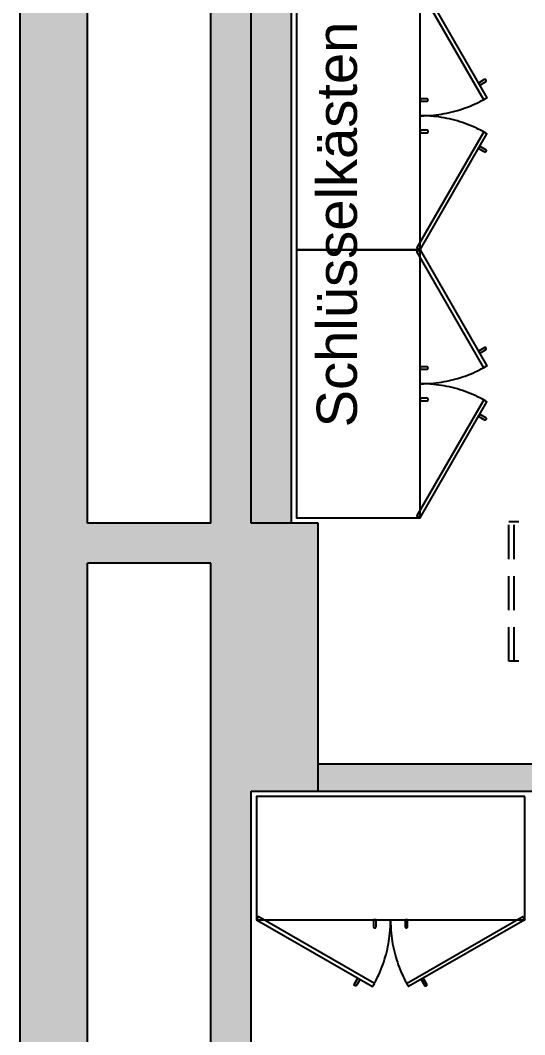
# Model space of a CAD drawing. Header units: centimetres. Extents: x 27325 to 30593, y 7169 to 9080.
# Drawn here: x 27482 to 27670, y 8143.1 to 8521.5 of the extents above; entities that cross this region are included whole.
import ezdxf

# ---------------------------------------------------------------- set-up
doc = ezdxf.new("R2010")
doc.units = ezdxf.units.CM
doc.header["$LTSCALE"] = 2
doc.linetypes.add('VERDECKT', pattern=[9.524999999999999, 6.35, -3.175])
doc.linetypes.add('VERDECKT2', pattern=[0.1875, 0.125, -0.0625])
for name, color, linetype in [('BS-WA-C-T', 253, 'Continuous'), ('BS-WA-S-T', 201, 'Continuous'), ('HB-KO-GIP-F0-C', 44, 'Continuous'), ('HB-KO-GIP-S', 224, 'Continuous'), ('HB-ZU-MOE', 42, 'Continuous'), ('HB-ZU-MOE-SB', 202, 'Continuous')]:
    doc.layers.add(name, color=color, linetype=linetype)
doc.styles.add('MOE', font='arial.ttf')
doc.styles.get("Standard").update_dxf_attribs({"font": 'arial.ttf'})

# ---------------------------------------------------------------- blocks, each defined once
blk = doc.blocks.new('*U55')
for points in [[(50, 9.094947017729282e-13), (-50, -9.094947017729282e-13), (-50.00000000000182, -46.00000000000455), (49.99999999999818, -46.00000000000273)], [(49.99999999999636, 0), (-50.00000000000364, 2.728484105318785e-12), (-50.00000000000546, -46.00000000000091), (49.99999999999454, -46.00000000000273)], [(50.00000000000364, -4.547473508864641e-13), (-49.99999999999636, -2.273736754432321e-12), (-49.99999999999818, -46.00000000000591), (50.00000000000182, -46.00000000000409)], [(-5.992847457839162, -69.72649201879813), (-49.29411764705856, -44.77999233140235), (-50.00000000000546, -46.00000000000091), (-6.698729810783334, -70.94649968739577)], [(5.992847457839162, -69.7264920187963), (49.29411764705674, -44.77999233140235), (49.99999999999454, -46.00000000000273), (6.698729810776058, -70.94649968739941)]]:
    blk.add_lwpolyline(points, close=True)
for points in [[(-6.698729810783334, -70.94649968739577, 0.02401260868425369), (-4.422208351853442, -66.5418905497636, 0.04163064784707744), (-1.674682453030982, -58.92101936832205, 0.04164545845416218), (-0.2355022201154497, -50.95032824681311, 0.02403402121220104), (-3.637978807091713e-12, -46.00000000267664)], [(-3.637978807091713e-12, -46.00000000000364, 0.02403402121199101), (0.2355022198598817, -50.95032824420468, 0.04164545845384043), (1.674682452354318, -58.9210193658264, 0.04163064784739174), (4.422208350761139, -66.54189054738345, 0.02401260868515444), (6.698729809439101, -70.94649968508293)]]:
    blk.add_lwpolyline(points, format="xyb")
for points in [[(-5.811764705886162, -48.98731282171866, 0.4142135623730951), (-5.411764705884707, -48.58731282172357), (-5.411764705887435, -48.517731651139), (-5.411764705888345, -46.00000000000091), (-6.352941176475724, -46.00000000000273), (-6.352941176475724, -48.51773165113718), (-6.352941176472996, -48.58731282171993, 0.4142135623730951), (-5.952941176476997, -48.98731282171866)], [(5.952941176468812, -48.98731282171866, 0.4142135623730951), (6.352941176470267, -48.58731282172175), (6.352941176468448, -48.517731651139), (6.352941176468448, -46.00000000000455), (5.41176470587925, -46.00000000000273), (5.411764705880159, -48.51773165113627), (5.411764705882888, -48.58731282171993, 0.4142135623730951), (5.811764705878886, -48.9873128217223)], [(-13.3501588930103, -70.56396512520314, -0.4147570687988438), (-13.4967045364665, -70.01704825129946), (-13.46210385006088, -69.95724635573515), (-12.20053825835112, -67.77682678594101), (-11.38545552537835, -68.24640795652613), (-12.64702111708812, -70.42682752631936), (-12.68236511318719, -70.48791411688217, -0.4136702647465605), (-13.22826823759624, -70.63418812752116)], [(13.35015889299757, -70.56396512520132, 0.4147570687974582), (13.4967045364574, -70.01704825129946), (13.46210385006179, -69.95724635573606), (12.20053825834839, -67.77682678594192), (11.38545552537835, -68.24640795652613), (12.64702111708357, -70.42682752631936), (12.68236511318173, -70.4879141168858, 0.4136702647459035), (13.22826823758624, -70.6341881275257)]]:
    blk.add_lwpolyline(points, format="xyb", close=True)
at = {"style": 'MOE', "flags": 1}
for tag, p, height in [('BEZEICHNUNG', (-90.006979925893, -85.71310373656897), 15), ('HOEHE', (-90.006979925893, -103.4130299008773), 12.5), ('HERSTELLER', (-90.006979925893, -119.9138087714636), 12.5), ('INVENTARNUMMER', (-90.00697992589303, -138.1218936035361), 12.5)]:
    blk.add_attdef(tag, p, '', height=height, dxfattribs=at)
blk = doc.blocks.new('*U70')
h = blk.add_hatch(color=244)
h.dxf.hatch_style = 1
edge = h.paths.add_edge_path()
edge.add_line((-121.9514213993789, 50.10537016025594), (23.48003263453302, 50.10537016025594))
edge.add_arc((24.07337072764574, 40.18496074415236), 9.938137304135797, -4.561266347706123, 93.42277391721592, ccw=False)
edge.add_line((33.98003263453302, 39.39462983973047), (33.98003263453302, -39.39462983974315))
edge.add_arc((23.48003263453302, -39.39462983974315), 10.5, 270, 360, ccw=False)
edge.add_line((23.48003263453302, -49.89462983974315), (-121.9514213993812, -49.89462983973974))
edge.add_arc((-118.2370002245514, 0.105370160258019), 50.1377794149661, 94.24860890378233, 265.751391096215, ccw=False)
at = {"linetype": 'VERDECKT'}
for p, q in [((-55.22153434320103, 102.6053701602559), (-55.22153434320103, 50.10537016025592)), ((25.98003263453029, 49.93848387421622), (25.98003263453029, 77.03848387421613)), ((-58.71996736547067, -49.89462983973954), (-58.71996736547067, 50.10537016025592)), ((-55.02009422988476, -49.89462983974136), (-55.02009422988476, -129.8946298397425)), ((-3.020094229884762, -49.89462983974249), (-3.020094229884762, -129.8946298397425)), ((-1.020094229884762, -49.89462983974136), (-1.020094229884762, -109.1946298397413)), ((25.98003263453029, -49.59266886692944), (25.98003263453029, -109.1946298397413)), ((25.98003263453029, -107.1946298397413), (-1.020094229884762, -107.1946298397413)), ((25.98003263453029, -109.1946298397413), (-1.020094229884762, -109.1946298397413)), ((-3.020094229884762, -127.8946298397425), (-55.02009422988476, -127.8946298397425)), ((-3.020094229884762, -129.8946298397425), (-55.02009422988476, -129.8946298397425))]:
    blk.add_line(p, q, dxfattribs=at)
for points in [[(-132.9354125929926, 59.88769673626484), (-179.0279117176535, 34.46174780196156, -0.4142135551492713), (-181.7451643491383, 35.24694710110703), (-200.486082168032, 69.22073073532056, -0.41421356959699), (-194.597087279197, 89.60012597409127), (-171.2705253013312, 102.4677288362834, -0.4142135623730951), (-150.8911303865002, 96.57873376875591), (-132.1502132268306, 62.60494934838357, -0.414213555149404)], [(-121.9514213993789, 50.10537016025592), (23.48003263453302, 50.10537016025592, -0.4556421579609543), (33.98003263453302, 39.39462983973044), (33.98003263453302, -39.39462983974317, -0.4142135623730951), (23.48003263453302, -49.89462983974317), (-121.9514213993812, -49.89462983973976, -0.9284671648027893)], [(-67.9136322057152, 1.849637896540571, -0.2897576679962051), (-66.5339492935268, 5.329943403922243), (-68.44425340550015, 15.44576240517881, -0.08297520880160897), (-69.25328471149942, 15.92326894676853, -0.41421356237326), (-69.60206857895673, 19.93868750628599, -0.414213562374299), (-65.58664573046144, 20.28746076730795, -0.4142135623734744), (-65.23788759541867, 16.27204380586727, -0.03279680950171048), (-65.49633720981774, 16.00244402538328), (-63.58613358235516, 5.88658634639205, -0.2897471948493222), (-61.03222690153007, 3.149089447685128)], [(-68.25380010077015, 19.70055315252239, -0.4142135623772022), (-65.82477973043433, 18.93918157499274, -0.4142135623779012), (-66.58614764890308, 16.51013597962947, -0.4142135623731114), (-69.01518615812302, 17.2715150581821, -0.4142135623739606)], [(-191.4641285421096, -1.5829994642163), (-170.4868212345214, -49.86291177658131, -0.4142135551492713), (-171.5241490111166, -52.49425190788224), (-207.110227671802, -67.95617225027127, -0.41421356959699), (-226.8452791433003, -60.1762137339249), (-237.461506692945, -35.7426423670438, -0.4142135623730951), (-229.6815480291712, -16.00759123485841), (-194.0954686478258, -0.5456716227236029, -0.414213555149404)], [(-77.63463771791112, -63.5667069919657, -0.3204672600152627), (-74.71104809986582, -67.99860423144514), (-77.34245758814495, -106.0668554160659, -0.1427663101704221), (-128.0006782600462, -106.0668554160659), (-130.6320877483254, -67.99860423144514, -0.3204672600152212), (-127.708498130281, -63.5667069919657, -0.1466664292301147)], [(-74.10849255751646, -113.3619624756477, -0.2166091999945667), (-131.2346441106233, -113.3619624763489), (-128.8842610213328, -108.1911209516404, 0.1965140718933723), (-76.45887482685839, -108.1911209516404), (-74.10849173756787, -113.3619624763489)]]:
    blk.add_lwpolyline(points, format="xyb", close=True)
for points in [[(-133.83766703383, 59.63435890967367), (-133.83766703383, 59.63435890967367, -0.414213562373095), (-136.5614834833116, 60.39647697764804), (-157.1867225694652, 97.04748996670378, 0.4142135623730951), (-165.3581719179099, 99.33384417062689), (-165.3581719179099, 99.33384417062689), (-195.0040205108492, 82.650738704378, 0.4142135623730951), (-197.2903747147736, 74.4792893559329), (-176.6651356286195, 37.82827636687898, -0.414213562373095), (-177.4272536965943, 35.10445991739607), (-177.4272536965943, 35.10445991739607)], [(-190.9316636885328, -2.808483558201942), (-190.9316636885328, -2.808483558201942, -0.414213562373095), (-191.9689915103695, -5.439823709160009), (-230.5412586743369, -22.19922245483053, 0.4142135623730951), (-233.6532421398463, -30.09324290770473), (-233.6532421398463, -30.09324290770473), (-220.0970930131843, -61.29313341471129, 0.4142135623730951), (-212.2030725603104, -64.4051168802207), (-173.6308053963428, -47.64571813455018, -0.414213562373095), (-170.9994652453847, -48.68304595638665), (-170.9994652453847, -48.68304595638665)]]:
    blk.add_lwpolyline(points, format="xyb")
at = {"color": 4, "const_width": 2}
blk.add_lwpolyline([(19.7006300948633, 41.00437382497876), (-55.32078139175428, 41.00437382497876)], dxfattribs=at)
for points in [[(-69.93973090142958, 33.83374088525397), (-70.29304919775882, 33.5688131814386), (-70.6186917866928, 33.27052563763027), (-70.91353323406588, 32.94175119029205), (-71.17471822586526, 32.5856692217103), (-71.39975063063616, 32.20569029764556), (-71.58644703123741, 31.80548500590339), (-71.73302369697399, 31.38892086849137), (-71.83807673681645, 30.95998357704048), (-71.90057167834425, 30.52282126376849), (-71.9199098406591, 30.08163714341208), (-71.89589894328606, 29.64067820022046), (-71.82880512319502, 29.20418771869208), (-71.71924450192205, 28.77639261972763), (-71.56828036337834, 28.36138823140936), (-71.37737275076074, 27.963182745415), (-71.1483515329121, 27.5855985922226), (-70.88340947215079, 27.23229365430961), (-70.58512564813668, 26.90664308733267), (-70.25635410637483, 26.61181482888333), (-69.90026640397559, 26.35062399594062), (-69.52028486669883, 26.12559129916281), (-69.12008108122814, 25.93888795047678), (-68.70350470787821, 25.79231137725674), (-68.2745821427036, 25.6872629024956), (-67.83741995266814, 25.6247791055157), (-67.39622596347294, 25.60543454876279), (-66.95527441360196, 25.62942337207187), (-66.51878997343215, 25.69652762947408), (-66.09099513575097, 25.80608672892777), (-65.6759773123988, 25.95704699409089), (-65.27778509266705, 26.14797223785081), (-64.9001964969068, 26.3769883062505), (-64.5468887459349, 26.64192941402234), (-64.22125142968002, 26.94022365980982), (-63.92640653898093, 27.26899626260638), (-63.66521098664111, 27.62507312800608), (-63.44018411547972, 28.00504172209276), (-63.25348748431611, 28.4052474442542), (-63.10689999711326, 28.82182351042775), (-63.00186305140983, 29.25075557510172), (-62.93937545766607, 29.68792071660937), (-62.92003337571282, 30.12911215403165), (-62.94403140687996, 30.57007029818124), (-63.01112754782139, 31.00654817478244), (-63.12068655512053, 31.43434628666182), (-63.27166125420285, 31.84935577816759), (-63.46257071136029, 32.24755782083867), (-63.69159584884369, 32.62513465697339), (-63.95653604989025, 32.9784513389759), (-64.25481621519725, 33.30409219106878), (-64.58359095453238, 33.5989310252271), (-64.93968442110804, 33.86011109779702), (-65.3196477891372, 34.08515289508523), (-65.71985686246194, 34.27185464498052), (-66.1364169262863, 34.41842857463052), (-66.5653597358098, 34.52346407513414), (-67.00252533880598, 34.58596631818364), (-67.44371198022168, 34.60530804670361), (-67.88466379102033, 34.58130219143641), (-68.32115142876614, 34.51420850975956), (-68.74895728811612, 34.40465365266027), (-69.16395535861761, 34.25368889939364), (-69.5621549109485, 34.06277478464199)], [(-69.65976542048907, 33.4194781646147), (-69.97382073430822, 33.18397672023821), (-70.26328291608684, 32.91884117977588), (-70.5253495465115, 32.62659793061357), (-70.7575223440665, 32.31007420985316), (-70.95754893498838, 31.97232481294122), (-71.12350956450268, 31.61658603779961), (-71.2538011876652, 31.24630538348447), (-71.3471792779394, 30.86502214114535), (-71.40271566375236, 30.47642955855008), (-71.419909695039, 30.08427485936681), (-71.3985874645598, 29.69230747330857), (-71.33893321339497, 29.30431967841378), (-71.24155636525688, 28.92405455323296), (-71.10736246396505, 28.55516564422305), (-70.93766072964286, 28.20120644894905), (-70.73408167988168, 27.86556911527805), (-70.49857591617297, 27.55151979655329), (-70.23343184437567, 27.26205803001176), (-69.9411930529543, 26.99998824826525), (-69.62466472050187, 26.7678085488842), (-69.28691921286577, 26.56779124243167), (-68.93119089056131, 26.40183178093957), (-68.56089388046462, 26.27153139622806), (-68.17962052250027, 26.1781669097636), (-67.79102890807758, 26.12261941011911), (-67.39886553914516, 26.10542295029154), (-67.00691730674885, 26.12676319607181), (-66.61892133360311, 26.18639755632285), (-66.23865963656795, 26.28378454976155), (-65.86976470174, 26.41797522311936), (-65.51580232442234, 26.58767359109424), (-65.18016725052917, 26.79125772886528), (-64.86612112902299, 27.02675855815778), (-64.57666054603419, 27.29189938647778), (-64.31457048885954, 27.58413673341602), (-64.08241217148975, 27.90065824030626), (-63.88238556538295, 28.23841593798443), (-63.71642839437231, 28.59414825689055), (-63.58613354327576, 28.96443493702827), (-63.49276971779022, 29.34570809513752), (-63.43721908236262, 29.73430246119187), (-63.42002296079431, 30.12646933487849), (-63.44134888034864, 30.51842983429287), (-63.50100128697181, 30.9064210725146), (-63.5983889413958, 31.28668256969831), (-63.73258467204437, 31.65557633615481), (-63.90227561526376, 32.00953085865603), (-64.10586570187957, 32.34516413391611), (-64.34135858420291, 32.65922095437509), (-64.6065097883959, 32.94867767880532), (-64.89873408444896, 33.21075797518279), (-65.21526450719307, 33.44292550006412), (-65.55302632435928, 33.6429454500867), (-65.90874888248186, 33.80891567196522), (-66.27904430897456, 33.93920246805192), (-66.66031557665633, 34.03257912902336), (-67.0489108649756, 34.08812804278205), (-67.44106713186761, 34.10531294319117), (-67.83302615537036, 34.0839773701864), (-68.22100398963016, 34.02433550891328), (-68.60127853769177, 33.92695761528103), (-68.97018427880289, 33.79276331393339), (-69.32414505733072, 33.62305965810083)], [(-67.9136322057152, 1.849637896540571), (-67.92456801572689, 1.910375772013595), (-67.93440422426693, 1.971296781502588), (-67.94317486415503, 2.032387028128596), (-67.95086273396055, 2.093628988431647), (-67.9574931656739, 2.154991918254836), (-67.96300482563902, 2.216466227012006), (-67.96745039225561, 2.278019755696278), (-67.97080139664422, 2.339639469700614), (-67.97308289472085, 2.401319957566102), (-67.97426140587095, 2.463024450740249), (-67.97436200117545, 2.524739237017002), (-67.97336263728221, 2.586455831662988), (-67.97128843082146, 2.648135620167977), (-67.96812399453074, 2.709774237299371), (-67.96387029621155, 2.771345059091345), (-67.95853403749925, 2.832827302729584), (-67.95212006029169, 2.894211929488392), (-67.94462404453816, 2.955473914191771), (-67.93603017222222, 3.016593150902281), (-67.92637893202527, 3.077543691103074), (-67.91565539783778, 3.138320308735729), (-67.90386534899926, 3.198903942642119), (-67.89098975472507, 3.2592722119266), (-67.87706452273278, 3.319391174865359), (-67.8620788467565, 3.379264459432761), (-67.84604794418874, 3.438863658215723), (-67.82895714985398, 3.498166513207707), (-67.81083566984262, 3.557159865474659), (-67.79167136000933, 3.615825023198795), (-67.77148377301046, 3.674150303370425), (-67.75025918109213, 3.732103425546939), (-67.7280210261747, 3.789681991193447), (-67.70477351920408, 3.846845049753483), (-67.68052010348265, 3.903594445767794), (-67.65527344503562, 3.959914807163386), (-67.62903452684031, 4.015771209192735), (-67.60180654647274, 4.071174227584834), (-67.57362613372652, 4.126072027822829), (-67.54446661873453, 4.180473034248735), (-67.51435656144758, 4.234340476896705), (-67.48330560012573, 4.287681180610434), (-67.45130277382623, 4.340457699966009), (-67.41840483523765, 4.392671632324436), (-67.38457347702524, 4.444286947083583), (-67.34984041117195, 4.495302352288036), (-67.31421210873168, 4.545697495543664), (-67.27770766121603, 4.595461554668418), (-67.2403140174024, 4.644569258729916), (-67.2020753246984, 4.693004374118118), (-67.1629734290268, 4.740767700568085), (-67.12304974137396, 4.787831567913145), (-67.0823212933251, 4.834180726943032), (-67.04074810285283, 4.879815363045509), (-66.9983959603137, 4.924695385079303), (-66.95525864038746, 4.968832414242115), (-66.91133572748686, 5.012202409080146), (-66.86666655748786, 5.054781573161108), (-66.82124767186951, 5.096576362706855), (-66.77510278867385, 5.137559046467231), (-66.72824683403678, 5.177734850507932), (-66.68069365715519, 5.217069649123459), (-66.63243571004159, 5.255544442978589), (-66.58353131381364, 5.293182718812659), (-66.5339492935268, 5.329943403922243), (-68.44425340550015, 15.44576240517881), (-68.45798539465022, 15.45109991359504), (-68.47171680122801, 15.45650468898975), (-68.48538764459454, 15.46198115980451), (-68.49906431570207, 15.46753774824947), (-68.51269562584685, 15.47314592547491), (-68.52629667098108, 15.4788436901913), (-68.53987326084234, 15.48459537970348), (-68.55341133083448, 15.49042724937181), (-68.56693043361201, 15.49632761616567), (-68.58041608899521, 15.5022986939689), (-68.59386831216352, 15.50833218200978), (-68.6072889021093, 15.51444953926739), (-68.62067446105675, 15.5206240189068), (-68.63402978536715, 15.52687148449377), (-68.64736316027256, 15.5331847418588), (-68.66066285721308, 15.5395691406452), (-68.67391624055881, 15.54602345138528), (-68.68713273318417, 15.55254662860034), (-68.7003360075837, 15.55913584334257), (-68.71349456716734, 15.56580025790345), (-68.72661488299991, 15.57251951988701), (-68.739699430585, 15.57932209780711), (-68.75275996884238, 15.58618604046251), (-68.76577213357768, 15.59311546805702), (-68.7787462547617, 15.60011591419925), (-68.79168282388264, 15.60716991652453), (-68.80460615960556, 15.61429825712685), (-68.81746708757828, 15.62150173647979), (-68.83029825723634, 15.62876904018822), (-68.8431015131041, 15.63609672493521), (-68.85585684140142, 15.64349733455538), (-68.86857506359365, 15.65095894029264), (-68.88127112099346, 15.65847846744464), (-68.89389213501045, 15.66607190389232), (-68.90648866338188, 15.67373586667827), (-68.91904993018534, 15.6814573822553), (-68.93158143866776, 15.68924272219056), (-68.94406709468285, 15.69709711326732), (-68.95650643709587, 15.70502141630686), (-68.968896514079, 15.71299632442015), (-68.98126209024713, 15.72105005962976), (-68.99356530420346, 15.72915403129036), (-69.00584266429769, 15.73732281100865), (-69.0180845018981, 15.74556617547341), (-69.03026809713401, 15.75386863043468), (-69.0424070079248, 15.76222968369302), (-69.05451087252322, 15.77065616009304), (-69.0665672858836, 15.77914639977234), (-69.07858636255833, 15.78769806598712), (-69.09054856510511, 15.79631454097807), (-69.10248148564506, 15.80498567872428), (-69.11436258933963, 15.81372045687522), (-69.12620314359947, 15.82251438660614), (-69.13798361097133, 15.83137085016051), (-69.149739131562, 15.84029870088898), (-69.16142403508411, 15.84926738071545), (-69.17307868878606, 15.85831734725571), (-69.18467832807573, 15.86742037849081), (-69.19623053127498, 15.87657887223077), (-69.20774747292535, 15.88579491876908), (-69.21919857867442, 15.89507595874466), (-69.2306160216499, 15.90441983937717), (-69.24197708197926, 15.91381106641484), (-69.25328471149942, 15.92326894676853), (-69.30627782521742, 15.96892022740894), (-69.3581511642783, 16.01585944386761), (-69.40884297943148, 16.06405296409002), (-69.4583487200648, 16.11347619330854), (-69.50661605980031, 16.16409445396357), (-69.55363124053247, 16.21589206714953), (-69.59935229621578, 16.26882328737929), (-69.64377237056533, 16.32286782404344), (-69.68683664652644, 16.37797083185387), (-69.72855156477681, 16.43412855994075), (-69.7688689643478, 16.49129028250763), (-69.80778086647433, 16.54942125947991), (-69.84523288486662, 16.60848238628341), (-69.88125239625833, 16.6684556465375), (-69.91576573783777, 16.72928828595423), (-69.94878949523581, 16.79095761539202), (-69.98028422346806, 16.85342145555887), (-70.0102367014656, 16.91662176287855), (-70.03862811381396, 16.98054402680873), (-70.0654394449216, 17.04515756569026), (-70.09066760346604, 17.11039369844229), (-70.11426988617268, 17.17623287311699), (-70.13626956511825, 17.24263991852558), (-70.15663088439896, 17.30956576873496), (-70.17533395167766, 17.37695656144706), (-70.192381087802, 17.44479969173653), (-70.20775195449323, 17.51303385737674), (-70.22144705841811, 17.58163329521585), (-70.23345729836137, 17.65054881575497), (-70.24377864556254, 17.71972176032295), (-70.25239067064149, 17.78914063128423), (-70.25929438695721, 17.85875390238152), (-70.26450301273644, 17.92849553609585), (-70.26796966412576, 17.99837032949972), (-70.26974574238602, 18.06829060072096), (-70.26979520030136, 18.13824091730521), (-70.26813033383905, 18.20815696339423), (-70.26475023590456, 18.2780321599007), (-70.25964906358013, 18.34779468993611), (-70.25284733731814, 18.41740624653039), (-70.24434304274337, 18.4868375003548), (-70.23413006081273, 18.55604196725153), (-70.22222113344696, 18.62496277130458), (-70.2086243304725, 18.69358484797112), (-70.19335425352756, 18.76183957725016), (-70.17640819653252, 18.82969892104711), (-70.15780621881595, 18.89712543322321), (-70.13754518352061, 18.96407533498268), (-70.11564559593035, 19.03051862014263), (-70.09213698380654, 19.09639189473319), (-70.067012721423, 19.16167443774839), (-70.04028897883245, 19.22631951856374), (-70.01200075667703, 19.29028661633902), (-69.98212216787806, 19.35353305959279), (-69.95073020947848, 19.41604747140491), (-69.9177992856853, 19.47775354681153), (-69.88336204593679, 19.53863997141571), (-69.84744935583285, 19.59866567109066), (-69.81006933077106, 19.65779067899393), (-69.77124960841638, 19.7159799468086), (-69.73101945561439, 19.77318711253838), (-69.689395197051, 19.82940651899253), (-69.64639761413173, 19.88458282724559), (-69.60206857895673, 19.93868750628599), (-69.5564083980039, 19.99167862187869), (-69.50947016525379, 20.04354805647972), (-69.46128453091978, 20.0942468656217), (-69.41186190089093, 20.14373907905838), (-69.36123286466272, 20.19200895539007), (-69.30945146885324, 20.23903005388684), (-69.25651366951979, 20.2847520166556), (-69.20248060012409, 20.32916826317114), (-69.14735485763094, 20.37224085578555), (-69.09121253198236, 20.41395183850773), (-69.03406149283501, 20.45426997567984), (-68.97593417420967, 20.49317608255706), (-68.91685474010819, 20.53064986781874), (-68.85686670695713, 20.56664318602952), (-68.79604840965794, 20.60116698009051), (-68.73438382997347, 20.63418497296198), (-68.67192746046248, 20.66567816384168), (-68.60870989062687, 20.69563081132628), (-68.54478238509319, 20.72402994043887), (-68.48017625542843, 20.75084191698215), (-68.41494204419132, 20.77607165878408), (-68.34909269349146, 20.79967846102272), (-68.2827005738568, 20.82166785590789), (-68.21577536909308, 20.84202176596636), (-68.14838005719275, 20.86073016736054), (-68.08054270661569, 20.87777375246651), (-68.01228606758332, 20.8931514140063), (-67.94370506062432, 20.90685140573851), (-67.87480315942912, 20.91885897068323), (-67.80561368994904, 20.92916980395466), (-67.73619523421758, 20.93779036036858), (-67.6665903560438, 20.94469081767465), (-67.59682614088024, 20.94988679298467), (-67.52696968656664, 20.953377116512), (-67.45704469595648, 20.95514235776818), (-67.38709411808713, 20.95519333749735), (-67.31717080118278, 20.95353066936286), (-67.24730578070421, 20.95014605189544), (-67.17753464271709, 20.94505577836162), (-67.10792311683645, 20.93825296070054), (-67.03849464500354, 20.92973520037185), (-66.96929422097355, 20.91952604592962), (-66.90037655269998, 20.90761436693947), (-66.83175170923141, 20.89402272895086), (-66.76349415135564, 20.87874448965204), (-66.69563646778397, 20.86180153772102), (-66.62820552858602, 20.84320161992264), (-66.56125787104565, 20.82293846327457), (-66.49482193367794, 20.80104170392178), (-66.42894455478063, 20.7775314471105), (-66.36365676980449, 20.75239939134599), (-66.29901756121171, 20.72568433369042), (-66.23504875695335, 20.69738688849657), (-66.17179213804002, 20.66752832937846), (-66.10929409683786, 20.63612132161188), (-66.04757457121514, 20.60319482520708), (-65.98668983754987, 20.56875959912077), (-65.92667316106008, 20.53284454155209), (-65.86755414825757, 20.49546883582343), (-65.80934655724695, 20.45664816084764), (-65.75214085189191, 20.41642045212075), (-65.69592760931619, 20.37478675513876), (-65.64074627449054, 20.33178924919548), (-65.58664573046144, 20.28746076730795), (-65.53364548435229, 20.24181452878338), (-65.48177972364147, 20.1948777101411), (-65.43108056070514, 20.14668136168575), (-65.38158562635863, 20.09725450447559), (-65.333323589663, 20.04662634426359), (-65.28631414274741, 19.99483457222823), (-65.24059308706046, 19.94190335199846), (-65.19617276696363, 19.88786754651892), (-65.15308873814911, 19.83276005059952), (-65.11138989886194, 19.77660539650105), (-65.07107226872404, 19.71944410435435), (-65.03215715384113, 19.66131085242296), (-64.99469594313405, 19.60225034070527), (-64.95869114247716, 19.54227443616628), (-64.92416493469455, 19.48144099770843), (-64.89114827932781, 19.41978322769546), (-64.85965882377559, 19.35732608950775), (-64.82970314820204, 19.29411520647363), (-64.80130095992854, 19.23017996899625), (-64.77450177297169, 19.16558512192978), (-64.74927018627886, 19.10033884387803), (-64.72565917239399, 19.03449942345424), (-64.70365949344841, 18.96809237804564), (-64.6833158671011, 18.90116658891793), (-64.66460431438963, 18.83376681927848), (-64.64756404972877, 18.7659356788231), (-64.6321805625771, 18.69769198297081), (-64.61849440521428, 18.62910066122322), (-64.60647128388291, 18.56019264240922), (-64.59615385632469, 18.49101238078629), (-64.58755056242398, 18.42159375557048), (-64.58063603982691, 18.3519841124712), (-64.57543846607996, 18.28223011957698), (-64.57195754990107, 18.2123654103948), (-64.57018675950485, 18.14244354038829), (-64.57014049916279, 18.07250379952575), (-64.57180953101079, 18.00257170517807), (-64.57518411051888, 17.93269853788343), (-64.5802884956006, 17.86293828279804), (-64.58709965992648, 17.79331737993425), (-64.5956002654325, 17.72389301275825), (-64.60580082710612, 17.65469518676082), (-64.6177132281623, 17.58575962570967), (-64.63131711798678, 17.5171574092351), (-64.64658882408048, 17.44889136628581), (-64.66352614989, 17.38103177673793), (-64.6821389338943, 17.313601636572), (-64.70240364308165, 17.24665314893036), (-64.72429402316675, 17.18021877962701), (-64.74780816890006, 17.11433517506202), (-64.77292552945937, 17.04905724374339), (-64.7996490414821, 16.98441259334004), (-64.8279551871351, 16.92044512622169), (-64.85780873521935, 16.85719579365878), (-64.88921837137377, 16.7946897436982), (-64.92213507591396, 16.73296885020727), (-64.95657781891487, 16.67208869716114), (-64.9925010543734, 16.6120764014463), (-65.02986294055108, 16.5529438925264), (-65.06869552910712, 16.4947554237483), (-65.10892409831604, 16.43753466939552), (-65.15055362955309, 16.38132196492506), (-65.19355304181909, 16.32615051411585), (-65.23788759541867, 16.27204380586727), (-65.24164002375119, 16.26757852195487), (-65.24541059097237, 16.26312073905638), (-65.24919379382618, 16.25866418561736), (-65.2529712325072, 16.25421839256023), (-65.2567741578564, 16.24978292876267), (-65.26058578402763, 16.24536431225306), (-65.26440269805835, 16.24094409694908), (-65.26821271025574, 16.23652849334621), (-65.27206039880502, 16.23211700851016), (-65.27590461367117, 16.2277202806813), (-65.27975594575355, 16.22332681150738), (-65.2836104602361, 16.21895221881232), (-65.28748105367004, 16.21458070011749), (-65.29135187767906, 16.21020875099975), (-65.29525186223827, 16.20584854526305), (-65.29914768141452, 16.20150438777227), (-65.30305292347884, 16.19715918477732), (-65.30695974914443, 16.19282757041537), (-65.31089138494872, 16.18849927578822), (-65.3148034681185, 16.18418266417075), (-65.3187587308762, 16.17987644289724), (-65.32271214910224, 16.1755736649443), (-65.3266653215801, 16.17127961817141), (-65.33064053739827, 16.16699405612826), (-65.33460609977146, 16.16270996999037), (-65.33859736419572, 16.15844408346447), (-65.34259550008073, 16.15419018678176), (-65.34657892522182, 16.14993893438304), (-65.35060785081396, 16.14568546740111), (-65.35462547862562, 16.14145309077367), (-65.35864676514893, 16.13723042903848), (-65.36269172416132, 16.13300493834458), (-65.36674011131845, 16.12878959296313), (-65.37079375596886, 16.12458925032161), (-65.37485657776006, 16.12039659336415), (-65.37892604044418, 16.1162163566637), (-65.38300859990568, 16.112036488586), (-65.38709300390065, 16.10785317718137), (-65.39118930629547, 16.10369728878186), (-65.39529132732014, 16.0995555423001), (-65.39941313155805, 16.09540168239118), (-65.40352777304133, 16.09126946612423), (-65.40766929976826, 16.08713669586314), (-65.41180504714657, 16.08302298675108), (-65.41594469897927, 16.07891026134757), (-65.42010568727756, 16.07481561267332), (-65.42427792780609, 16.07072477594875), (-65.42844074545201, 16.06663498472562), (-65.43263043316847, 16.06255294026278), (-65.43682009052964, 16.05848749733877), (-65.44102421286834, 16.05442814130629), (-65.4452212028259, 16.05037382738965), (-65.44942873813079, 16.04633291743039), (-65.45366520343714, 16.0423041812669), (-65.45788695799138, 16.03827808939104), (-65.46212845021955, 16.03426478638767), (-65.46638119468707, 16.03025529533488), (-65.47064058005208, 16.02625822453092), (-65.47490569923093, 16.02226699487937), (-65.47918322348278, 16.01827742509386), (-65.48345519894565, 16.01430648604628), (-65.48776139225583, 16.01034612201192), (-65.49204045457054, 16.00639504315268), (-65.49633720981774, 16.00244402538328), (-63.58613358235516, 5.88658634639205), (-63.52656927473208, 5.870433437120028), (-63.46728721524732, 5.85323247268434), (-63.40832738592826, 5.834983267696316), (-63.3497014697773, 5.815705374801382), (-63.29142463867584, 5.795395288887903), (-63.23350216530298, 5.774059711935934), (-63.17598274768488, 5.751707005079425), (-63.11886661637936, 5.728336737908194), (-63.06214568636415, 5.703972275716751), (-63.00589328079923, 5.678600827508944), (-62.95009024743695, 5.652266418524505), (-62.89474814497999, 5.624930926456273), (-62.83990251396563, 5.59663554689223), (-62.7855554446719, 5.567368105321748), (-62.73173768126208, 5.537153933752506), (-62.67846714724192, 5.505992662849621), (-62.62575231285655, 5.473901570311227), (-62.5736044455366, 5.4408761673144), (-62.52205611878389, 5.406946643309766), (-62.47110319758713, 5.372112445010771), (-62.42077461192684, 5.336385746214091), (-62.37109953754725, 5.299769989521792), (-62.3220535647074, 5.262294197439132), (-62.27370791109161, 5.223966054225912), (-62.22601550782701, 5.184765885070647), (-62.17903875032562, 5.14475093309693), (-62.13275811630092, 5.103916279775603), (-62.08720829991171, 5.062263338506), (-62.04240627202989, 5.019810063162822), (-61.99836715899028, 4.97657785092315), (-61.95508104641203, 4.932585209654007), (-61.91258102966685, 4.887828264909786), (-61.87087212051438, 4.842330750609563), (-61.82998646168699, 4.796107115510949), (-61.78991529165205, 4.749173715389134), (-61.75067284483112, 4.701537067564914), (-61.71227358621718, 4.653203258927988), (-61.67474936726967, 4.604220371713836), (-61.6380841242094, 4.5545770311669), (-61.60229575015592, 4.504289469481137), (-61.56739685040384, 4.453375517655786), (-61.53341034501636, 4.40186684104583), (-61.50033117669545, 4.349764608027272), (-61.46818229587689, 4.297083882416246), (-61.43696021369351, 4.24384772199619), (-61.4066915696435, 4.19006430393847), (-61.37734758839315, 4.135762527871066), (-61.34898915766234, 4.080944544453359), (-61.32160382683878, 4.025633596111675), (-61.29518925987077, 3.969850588536701), (-61.26975829262528, 3.913612922305674), (-61.2453283419095, 3.85694599120734), (-61.22190308162089, 3.799851209369535), (-61.19948455649364, 3.742341304587626), (-61.17807753253282, 3.684448741972574), (-61.15770677434512, 3.626201743562433), (-61.13835299020275, 3.567594960421502), (-61.1200407293195, 3.508648744235416), (-61.10277383544371, 3.449397281773145), (-61.08654975714353, 3.38985360838933), (-61.07138111487757, 3.330027254278775), (-61.05726807849305, 3.269950992112626), (-61.04421201621381, 3.209630540163289), (-61.03222690153007, 3.149089447685128)], [(-68.25380010077015, 19.70055315252239), (-68.21439906261412, 19.72053357267987), (-68.17453103805337, 19.73954926996566), (-68.13419447384285, 19.75757005422065), (-68.0934332412894, 19.7746050245355), (-68.05225636286241, 19.79062079317509), (-68.01072146797969, 19.80564213814296), (-67.96880934081628, 19.81962220666128), (-67.92658704885935, 19.83257643047045), (-67.8840380823699, 19.84448599487541), (-67.84122057744162, 19.8553499147497), (-67.79813453406632, 19.86516819009057), (-67.75482917214094, 19.87391511813485), (-67.71132607386198, 19.88160004444353), (-67.66765581356276, 19.88821552835225), (-67.62383885096415, 19.89375646596773), (-67.57987750692473, 19.89821025237006), (-67.53583377645509, 19.90160178843098), (-67.49171622088988, 19.9038985472439), (-67.44755281758762, 19.9051310258069), (-67.4033790283197, 19.9052578424421), (-67.35921042537166, 19.90430783426882), (-67.31506746848345, 19.90227589738379), (-67.27100531155202, 19.89915834129852), (-67.2270340388045, 19.89496943079166), (-67.18318058102841, 19.889683709564), (-67.139451764147, 19.88333806976107), (-67.09590942850127, 19.87591633883721), (-67.0525551577025, 19.86743210541727), (-67.00941237849065, 19.85789127172711), (-66.96652660650807, 19.84728332243003), (-66.92390814134751, 19.83563039266073), (-66.88160085431491, 19.82294158150808), (-66.83960637456539, 19.80920557530271), (-66.79797335456306, 19.79445563748186), (-66.75671124757855, 19.77867412100977), (-66.71584066799869, 19.76189699540419), (-66.67540782314654, 19.74411245407691), (-66.63541014643442, 19.72534183312973), (-66.59588918830605, 19.70560683656868), (-66.55685783014769, 19.68489996266408), (-66.51835717646145, 19.66323547550974), (-66.48040210782756, 19.64064350346371), (-66.4429937619011, 19.6171301952113), (-66.40619027477032, 19.59269456563879), (-66.36999848754249, 19.56736520610184), (-66.33444341056429, 19.5411616074739), (-66.2995199865486, 19.51408493810732), (-66.2652964054364, 19.4861650792177), (-66.23174897956005, 19.45741316051726), (-66.19892846687208, 19.42784197016817), (-66.16684193902574, 19.39747966913501), (-66.13551028655229, 19.36633689421478), (-66.10494863575923, 19.33443504259549), (-66.0751778619865, 19.3017930518331), (-66.04622505069119, 19.26842653905669), (-66.01808992575525, 19.23436083698516), (-65.99080530644687, 19.19961740387635), (-65.96438124663246, 19.16422710605593), (-65.93883960462199, 19.12817395636512), (-65.91417589337334, 19.09152423807473), (-65.89044183865417, 19.0542641153711), (-65.86761392262406, 19.01643749064124), (-65.84571277486293, 18.97807203262755), (-65.82477973043433, 18.93918157499274), (-65.80479408385463, 18.8997799528247), (-65.7857812762436, 18.85990239769171), (-65.76775711046457, 18.81957731629109), (-65.75073123995344, 18.77880323270574), (-65.73470930744179, 18.73763579270098), (-65.719682320821, 18.6960917824731), (-65.70570311312758, 18.65418011644442), (-65.69275114873699, 18.61194740236397), (-65.68083329910087, 18.56940563006128), (-65.66997638874773, 18.52658744860992), (-65.66016936564074, 18.48350521718703), (-65.65140638971161, 18.44021120001025), (-65.64373113203646, 18.39669832505342), (-65.63710969928115, 18.35302986338093), (-65.63158439432254, 18.30919302470329), (-65.62710916448077, 18.26524068903336), (-65.62372669786828, 18.22120070906703), (-65.62141790295072, 18.17708390699181), (-65.62019237247432, 18.13292200996557), (-65.62006131311728, 18.08874373223125), (-65.6210129508031, 18.04457932574815), (-65.62306010617294, 18.00045449184881), (-65.62616255146304, 17.95637814710017), (-65.63036523490655, 17.91239874236317), (-65.63562974290335, 17.86853835238844), (-65.64199164633965, 17.82482157124878), (-65.64940080306087, 17.78127582335719), (-65.65789393679688, 17.73792355068827), (-65.66744067342142, 17.69478836500684), (-65.6780352184046, 17.65189762824093), (-65.68968601163533, 17.60928521961659), (-65.70239094765338, 17.56697161440343), (-65.71611894545231, 17.52499001639671), (-65.73087183438702, 17.4833452830303), (-65.74664219077704, 17.44207608990064), (-65.76341824051315, 17.40121268897337), (-65.78120914556666, 17.36077106668245), (-65.79997624658199, 17.32078202899947), (-65.81971262653724, 17.28125848837635), (-65.84043018385228, 17.24222786782457), (-65.86208701604255, 17.20373529986728), (-65.88467233201072, 17.16577611174807), (-65.90819298803899, 17.12837059406638), (-65.93264292866434, 17.09156314068377), (-65.95796446374197, 17.05536217667805), (-65.98416580260573, 17.01980201168726), (-66.01124162702354, 16.98490084604373), (-66.03915907220426, 16.95066212377378), (-66.06790679479627, 16.91713183754155), (-66.09747999845376, 16.88429412376672), (-66.12784271472128, 16.85221612726536), (-66.15898647334734, 16.82088057032479), (-66.1908930595414, 16.79032145577321), (-66.22353672570671, 16.76054548630009), (-66.2568985501689, 16.7315962567377), (-66.29095924120475, 16.70346841814762), (-66.325698554469, 16.67617494478372), (-66.36109942800476, 16.64974768738875), (-66.39714758183663, 16.62420503095427), (-66.43380278819541, 16.5995558920381), (-66.47106343311361, 16.57580328355152), (-66.50888212605923, 16.55297776570251), (-66.54724623139145, 16.53107810903703), (-66.58614764890308, 16.51013597962947), (-66.62555395973641, 16.49016226145932), (-66.66542382883154, 16.47114312084113), (-66.70576176126224, 16.45312805486856), (-66.7465177059562, 16.43609468333898), (-66.78770011798815, 16.42006858472678), (-66.82923498251648, 16.40506384129412), (-66.87114345096552, 16.39107405788809), (-66.9133875708826, 16.37812044844986), (-66.9559165539481, 16.36620682634884), (-66.99873773276204, 16.35534432059876), (-67.04181825771366, 16.34552807446244), (-67.08511464270532, 16.3367896318473), (-67.12862327459652, 16.32909437557601), (-67.172290091577, 16.32247704712745), (-67.21612474710264, 16.31693617058727), (-67.26008264781512, 16.31248053965783), (-67.30412797707822, 16.30909429145095), (-67.34824576321398, 16.30679710222148), (-67.39239997419509, 16.30556523874247), (-67.4365774373523, 16.30543983622874), (-67.48075340326386, 16.30638437187326), (-67.52488003543795, 16.30842196595358), (-67.56894749540834, 16.31152962249007), (-67.61291484852109, 16.3157258500546), (-67.65678669093222, 16.32101034111429), (-67.70050471670902, 16.32735130813899), (-67.74405257078024, 16.33477100985738), (-67.78740707214592, 16.34325481286896), (-67.83054591653263, 16.35281126438485), (-67.87342089741787, 16.36341454090461), (-67.9160409613628, 16.37507275853523), (-67.9583590546822, 16.38775794169896), (-68.00033562611452, 16.40148601646933), (-68.0419720742525, 16.41624609959445), (-68.08324361930181, 16.43201826979885), (-68.12411372257475, 16.44880455700286), (-68.16455233159877, 16.46657833794461), (-68.20453898663754, 16.48534471653466), (-68.24407440976347, 16.50508579998905), (-68.2830915183099, 16.52579445734818), (-68.32159745985564, 16.54745734571725), (-68.35956516413125, 16.57005054721913), (-68.39694133695184, 16.5935660082564), (-68.43375539979797, 16.617998440262), (-68.46995269027184, 16.64333407135882), (-68.50552569075217, 16.66953730065643), (-68.54042408923442, 16.69660277992489), (-68.57466167420762, 16.72452958654367), (-68.60820381221811, 16.75328310403484), (-68.64102616945047, 16.78285085105699), (-68.67310373554255, 16.81321333675396), (-68.70444434977117, 16.84435592700765), (-68.73500415602712, 16.87626122195479), (-68.76476275528466, 16.90890112243187), (-68.7937314149799, 16.94227113961779), (-68.82186288120784, 16.97632712679706), (-68.84915484829571, 17.01107338815245), (-68.87557520386008, 17.04647887337842), (-68.90112974244357, 17.08251622057423), (-68.92575874434397, 17.11917282622608), (-68.94952543330828, 17.15642993530355), (-68.97234440276907, 17.19424844393825), (-68.99424186145689, 17.2326207886058), (-69.01518615812302, 17.2715150581821), (-69.03516605570485, 17.31091913996579), (-69.05417151553183, 17.35079386686402), (-69.07220828659547, 17.39113677925116), (-69.08923258868117, 17.43188897343907), (-69.10525290722626, 17.4730594263533), (-69.12026839586315, 17.51460835581702), (-69.13426783272052, 17.55651534835079), (-69.14720187361445, 17.59874843177249), (-69.15910870157813, 17.6412859617144), (-69.16999086803162, 17.68411490283643), (-69.17979078909639, 17.7271855748354), (-69.18853536521738, 17.7704891229464), (-69.19622902270885, 17.8139924669681), (-69.20284309249428, 17.85766640116481), (-69.20838287763627, 17.90150102597954), (-69.21284593297378, 17.94545127136689), (-69.2162442479862, 17.98949475573272), (-69.21853327485815, 18.03361537046158), (-69.21974801423539, 18.07777259471595), (-69.21989170922961, 18.12195210190248), (-69.21894512884273, 18.16611534001777), (-69.21690715060095, 18.21024785959935), (-69.21378312310071, 18.25431485879062), (-69.20959491983604, 18.29829204966472), (-69.20431065898856, 18.34214795152229), (-69.19799010579527, 18.3858702655657), (-69.19054670086143, 18.42942203997654), (-69.18206412766767, 18.47277941584389), (-69.17251580743368, 18.51590101289412), (-69.16191045616733, 18.55879537764986), (-69.15026333682044, 18.6014092003993), (-69.13756920709284, 18.64371917761355), (-69.12384280807737, 18.68570606348339), (-69.10907911285858, 18.72735442483508), (-69.09330555889528, 18.76861304225304), (-69.07652926340643, 18.80948517436855), (-69.0587544373243, 18.84992987063879), (-69.03998021909638, 18.88991564967409), (-69.02025120209373, 18.92943371776846), (-68.99953524357306, 18.96846962618429), (-68.9778784113837, 19.00696219413339), (-68.95528388791581, 19.04493029810283), (-68.93174739866618, 19.08232401061787), (-68.90732801718559, 19.11913232411689), (-68.88199753553408, 19.15532517202291), (-68.8557925076052, 19.19089222366392), (-68.82871483864392, 19.22579683262893), (-68.80078843172168, 19.26003573956177), (-68.77203151680942, 19.29356664087618), (-68.74246935000383, 19.32640029624736), (-68.71210638799266, 19.3584870239315), (-68.68097160629122, 19.3898140954384), (-68.64906892456065, 19.4203741936949), (-68.61641975514749, 19.4501438916036), (-68.58306687725008, 19.47910123726751), (-68.54898458882826, 19.50722803107465), (-68.51425286909353, 19.53451560149051), (-68.47884280324024, 19.56094347396765), (-68.44281257290777, 19.58648576107089), (-68.40614473090636, 19.61113367053213), (-68.36889672163443, 19.63488750847), (-68.3310761841517, 19.65771646964049), (-68.29270359338761, 19.67960714937317)], [(-68.64563646742636, 16.78712465646231), (-68.5105330004094, 16.67333469440609), (-68.36492427630992, 16.57334011041303), (-68.2102125010947, 16.48809699768799), (-68.0478855909073, 16.41843453794945), (-67.87951334353465, 16.36501251392428), (-67.70670396751893, 16.32834455245802), (-67.53115716095772, 16.3087983077744), (-67.35454079798501, 16.3065526692385), (-67.17853384748423, 16.32162518363521), (-67.00486218970809, 16.35388791805372), (-66.83519050500718, 16.40300456099476), (-66.67114531823745, 16.46851976268272), (-66.51432223738857, 16.54979598758518), (-66.36620293145688, 16.64605268364494), (-66.22823484873379, 16.75637464270267), (-66.10175566393218, 16.87968759183104), (-65.98797689267712, 17.01479705359861), (-65.88797144096088, 17.16041158848066), (-65.80272305555218, 17.31511666171855), (-65.73306554541932, 17.47743846835829), (-65.67964032417467, 17.64581565014805), (-65.64298439845197, 17.81860876252404), (-65.62342156777004, 17.99416274810255), (-65.62118675141073, 18.17079820258959), (-65.6362569135249, 18.3467878291317), (-65.66851721939975, 18.52046815666063), (-65.71762725251801, 18.69014183984063), (-65.78315110841186, 18.85418224578598), (-65.86443518848637, 19.01101341202548), (-65.96070399725932, 19.15912148089728), (-66.07100173018034, 19.29708101744882), (-66.19432185796222, 19.42356127811991), (-66.32942346526715, 19.53736298426566), (-66.47503747722067, 19.63735596946708), (-66.62974213522602, 19.72259582354172), (-66.79207087476834, 19.79226314072321), (-66.96043575917565, 19.84569063727167), (-67.13323824854206, 19.88235490966645), (-67.30879563082863, 19.90189795677679), (-67.48542485999997, 19.90414439435199), (-67.66141711493901, 19.88906622347395), (-67.8350995486403, 19.85681646259536), (-68.00476574528193, 19.80768524732002), (-68.16881666586187, 19.74217588678448), (-68.32564870846136, 19.66089947721457), (-68.47375906782645, 19.56463466505602), (-68.61171448453979, 19.4543280780731), (-68.73819895720999, 19.33101353015945), (-68.85197772846413, 19.19590406839461), (-68.95197214332666, 19.05029359191985), (-69.03722469411468, 18.89557247043967), (-69.1068911660027, 18.73325047913158), (-69.16032004595263, 18.56488301223135), (-69.19698127472066, 18.39208000029384), (-69.21652227744244, 18.21652540034711), (-69.21877867601552, 18.03989929141835), (-69.20369404890289, 17.86390357797291), (-69.17144982199034, 17.69022632443603), (-69.12231840686991, 17.52055946682367), (-69.05680880058162, 17.35651727742106), (-68.97552864014642, 17.19967879412297), (-68.87927567977522, 17.0515742296534), (-68.7689384259661, 16.91361401764016)], [(-55.09869849414781, -15.65928528522954), (-56.06360775447183, -16.80775476531517), (-84.92832775101442, 7.44341015406053), (-83.96343480022688, 8.591882277722561)], [(-55.09869849414781, -15.65928528522954), (-56.06360775447183, -16.80775476531517), (-84.92832775101442, 7.44341015406053), (-83.96343480022688, 8.591882277722561)], [(-68.17622612535752, -4.672098837007525), (-82.43215080383334, 7.305321840171473), (-77.65412076151506, 7.862272353669596), (-68.40478990637757, 0.09136276481012828), (-56.67554739509114, -9.76319799969724), (-56.40032650212515, -14.56580703844202)], [(-68.17622612535752, -4.672098837007525), (-82.43215080383334, 7.305321840171473), (-77.65412076151506, 7.862272353669596), (-68.40478990637757, 0.09136276481012828), (-56.67554739509114, -9.76319799969724), (-56.40032650212515, -14.56580703844202)], [(-61.83735325977568, 2.19649345256903), (-61.80730977975281, 2.439981278958385), (-61.80127687785853, 2.685245471765938), (-61.81931840025072, 2.929916744681123), (-61.86125894709539, 3.171650534711716), (-61.92667703147845, 3.408098410813636), (-62.01497752866044, 3.636996183372048), (-62.12525889417839, 3.856147059696468), (-62.25650617213387, 4.063425328883113), (-62.40744909970044, 4.256842709702596), (-62.5765991069652, 4.434545459845594), (-62.7623663263671, 4.594786212097915), (-62.96294215532771, 4.736060478584932), (-63.17641778572533, 4.857001197535737), (-63.40069126735716, 4.956436410383958), (-63.63364717371724, 5.033401309112833), (-63.87300674295102, 5.087161543348429), (-64.11650091787624, 5.117204546699668), (-64.36177866859771, 5.123236956382698), (-64.60644028806337, 5.10519690990759), (-64.84817501589669, 5.063261850766594), (-65.08464155346292, 4.997848223780693), (-65.31351963494626, 4.909556565830371), (-65.53267255530182, 4.799256907833751), (-65.73994925642046, 4.668003250617858), (-65.93337841241055, 4.517076601508506), (-66.11106906465693, 4.347914020393091), (-66.2713226679366, 4.162155900804919), (-66.41258634317228, 3.961576060044081), (-66.53352956799745, 3.748112296613272), (-66.63296221353312, 3.523829130815557), (-66.70992998675729, 3.290871994643112), (-66.7636888679549, 3.051498406367045), (-66.79372915039994, 2.808000004258702), (-66.79976203711476, 2.562744112214659), (-66.78172603314806, 2.318070810096742), (-66.73980131952021, 2.076348825244622), (-66.67437267460036, 1.839895845942465), (-66.58608482824229, 1.610991002078208), (-66.4757926564339, 1.391843753745434), (-66.34452587137139, 1.184552265253387), (-66.19360773877679, 0.9911465049394792), (-66.0244232527325, 0.813450211754116), (-65.83867466370384, 0.6531994981510252), (-65.63808942704736, 0.5119179763919419), (-65.42464089728628, 0.3909845737894102), (-65.20034397373047, 0.291551759482445), (-64.96739885846864, 0.2145915335299833), (-64.7280232102762, 0.160828225302339), (-64.48453432320957, 0.1307836231612782), (-64.2392712680462, 0.1247568699604926), (-63.99459495302426, 0.1427912599588126), (-63.75286389907842, 0.1847277332194608), (-63.51641711436923, 0.2501458483161514), (-63.28751007253095, 0.338441934002276), (-63.06836820420858, 0.4487292328271906), (-62.86109726725908, 0.5799721296584721), (-62.66767292281884, 0.7309063415746095), (-62.48997881206333, 0.9000753789200644), (-62.32972703814039, 1.085838355958458), (-62.18845417059174, 1.28641881179874), (-62.06750750244237, 1.49988073069062), (-61.96807487208707, 1.724155595726643), (-61.89111237153838, 1.957119433877324)], [(-62.36418360133894, -4.330769478899583), (-62.68584610777498, -4.71357515668069), (-71.87353681664126, 3.005630246243982), (-71.5518642259799, 3.388421659225514)], [(-62.36418360133894, -4.330769478899583), (-62.68584610777498, -4.71357515668069), (-71.87353681664126, 3.005630246243982), (-71.5518642259799, 3.388421659225514)], [(-64.62101326866969, 0.9890970782967088), (-66.30723873813577, -1.017970985543343), (-67.4557039137103, -0.05307954102272561), (-65.76948716024935, 1.953997069324487)], [(-64.62101326866969, 0.9890970782967088), (-66.30723873813577, -1.017970985543343), (-67.4557039137103, -0.05307954102272561), (-65.76948716024935, 1.953997069324487)], [(-64.06467357528027, 2.556974647408879), (-64.06925933376306, 2.581073636399651), (-64.07618434330425, 2.60461937169157), (-64.08539319854071, 2.627376112776346), (-64.09678224207937, 2.649107197935791), (-64.11025024644687, 2.669629336269736), (-64.12565100561142, 2.68872738753862), (-64.14285846680059, 2.706223041875546), (-64.16168382980459, 2.72194758282194), (-64.18199157342087, 2.735748648314711), (-64.20352595425675, 2.74749976512112), (-64.22612176870234, 2.757070891686908), (-64.24954430334901, 2.764395565771792), (-64.27357014258769, 2.769386234780086), (-64.29796959993791, 2.77199186964981), (-64.32250372071985, 2.772203560219623), (-64.34694690794595, 2.769995733004635), (-64.37105344456768, 2.765413463741879), (-64.3945845457306, 2.75848061492843), (-64.4173486501345, 2.74928179729568), (-64.43908390104161, 2.737892215656302), (-64.45960302681897, 2.724438107455626), (-64.47870270724115, 2.709026034614453), (-64.49618641763254, 2.691816052727063), (-64.51191733784572, 2.67298912164415), (-64.52571505252445, 2.652691769444118), (-64.53747666807112, 2.631149164456019), (-64.54704304488632, 2.608559114541549), (-64.55436530560792, 2.585136948873242), (-64.55935134774109, 2.561112508579299), (-64.56196722007144, 2.53670634888158), (-64.56216835009991, 2.512167124909411), (-64.55997385022738, 2.487723875892243), (-64.55537937573854, 2.463616340387034), (-64.5484669866596, 2.440080135313565), (-64.53924503464395, 2.417323025611495), (-64.5278686115721, 2.39560147066868), (-64.5144114134905, 2.375075704348546), (-64.4989996326517, 2.355973410715251), (-64.48179607592238, 2.338478740084156), (-64.46294359710146, 2.322755183556637), (-64.4426592954128, 2.308951719520792), (-64.42112330060218, 2.297203615622038), (-64.39852727077641, 2.287624618713835), (-64.37510127762334, 2.280306400852623), (-64.35106463209968, 2.275319359837795), (-64.32667598103262, 2.272710096977335), (-64.30214345903596, 2.272503694267925), (-64.27769340035275, 2.274699531643364), (-64.25360085240527, 2.279297049398792), (-64.23005207349115, 2.286221536367975), (-64.20730244926244, 2.295418140128731), (-64.18555433215215, 2.30680692273063), (-64.1650517312869, 2.320271544855586), (-64.14595183547726, 2.335675747347977), (-64.12844837223338, 2.352881241122759), (-64.11272982673245, 2.371726433599633), (-64.0989215515142, 2.392018682614889), (-64.0871797040013, 2.413557474947538), (-64.077599077576, 2.436149308311087), (-64.07027475693803, 2.459567046952998), (-64.06527789333222, 2.483603416006645), (-64.06267859146783, 2.507995187323559), (-64.06246642458564, 2.532538469703013)], [(-135.1613077386241, -106.2480810658046), (-129.9768745155411, -105.8897150692057), (-131.9523608175919, -77.31061740569953), (-137.1367940406749, -77.66898340229841)], [(-70.18182810956705, -106.2480810658046), (-75.36626133265008, -105.8897150692057), (-73.39077503059934, -77.31061740569953), (-68.20634180751631, -77.66898340229841)]]:
    blk.add_lwpolyline(points, close=True)
for centre, radius in [((-67.41996817245058, 30.10536865379981), 4.500001439574061), ((-67.41996736547048, 30.10537016025592), 3.999991811159376), ((-67.41998191432094, 18.10534610307468), 1.799980863737158), ((-64.30051761295044, 2.623998235314048), 2.499994055353517), ((-64.31232095353926, 2.522350276251473), 0.2500624453034515)]:
    blk.add_circle(centre, radius)
at = {"linetype": 'VERDECKT2'}
blk.add_circle((-104.7199673654704, 14.10537016025592), 3.750000000000909, dxfattribs=at)
at = {"linetype": 'VERDECKT'}
for centre, radius, start, end in [((-55.22153434320103, 50.10537016025592), 52.5, 7.016477563892661e-15, 90), ((25.98003263453029, 49.93848387421622), 27.09999999999999, 90, 179.6471608750667)]:
    blk.add_arc(centre, radius, start, end, dxfattribs=at)
at = {"style": 'MOE', "flags": 1}
for tag, p, height in [('BEZEICHNUNG', (-127.7330749143952, -80.2176029034265), 15), ('HERSTELLER', (-127.7330749143952, -114.4183079383212), 12.5), ('INVENTARNUMMER', (-127.7330749143952, -132.6263927703936), 12.5)]:
    blk.add_attdef(tag, p, '', height=height, dxfattribs=at)
at = {"style": 'MOE', "text_generation_flag": 2, "flags": 1}
blk.add_attdef('HOEHE', (10.69314018346121, -97.91752906773479), '', height=12.5, dxfattribs=at)

msp = doc.modelspace()

# ---------------------------------------------------------------- hatches: boundary and pattern name
at = {"layer": 'BS-WA-C-T'}
h = msp.add_hatch(color=256, dxfattribs=at)
h.paths.add_polyline_path([(27592.98196260281, 8333.935826665438), (27567.98196323975, 8333.935826665438), (27567.98196323975, 8640.935822952004), (27629.48196317665, 8640.935822952006), (27629.48196260281, 8678.935826665438), (27552.98196260281, 8678.935826665438), (27552.98196260281, 8333.935826665438), (27506.98196260281, 8333.935826665438), (27506.98196260281, 8678.935826665438), (27481.98196260281, 8678.935826665438), (27481.98196260281, 7168.935826665438), (27629.48196260281, 7168.935826665438), (27629.48196317666, 7208.93582441264), (27592.98196260281, 7208.935826665438), (27592.98196260281, 7280.935826665438), (27567.98196260281, 7280.935826665438), (27567.98196260281, 8233.935826665438), (27592.98196260281, 8233.935826665438)])
h.paths.add_polyline_path([(27552.98196260281, 7208.935826665438), (27506.98196260281, 7208.935826665438), (27506.98196260281, 8318.935826665438), (27552.98196260281, 8318.935826665438)], flags=16)
at = {"layer": 'HB-KO-GIP-F0-C'}
for points in [[(27582.98196309502, 8640.935822952004), (27567.98196323975, 8640.935822952004), (27567.98196323975, 8333.935826665438), (27582.98196309501, 8333.935826665438)], [(27891.24751023994, 8243.935826665438), (27592.98196260281, 8243.935826665438), (27592.98196260281, 8233.935826665438), (27891.38650646188, 8233.935826665438)]]:
    msp.add_hatch(color=256, dxfattribs=at).paths.add_polyline_path(points)

# ---------------------------------------------------------------- linework, layer by layer
at = {"layer": 'BS-WA-S-T'}
for p, q in [((27481.98196260281, 7168.935826665438), (27481.98196260281, 8678.935826665438)), ((27506.98196260281, 8333.935826665438), (27506.98196260281, 8678.935826665438)), ((27552.98196260281, 8333.935826665438), (27552.98196260281, 8678.935826665438)), ((27567.98196323975, 8333.935823265143), (27567.98196323975, 8640.935822952004)), ((27552.98196260281, 8333.935826665438), (27506.98196260281, 8333.935826665438)), ((27592.98196260281, 8333.935826665438), (27567.98196323975, 8333.935826665438)), ((27592.98196260281, 8233.935826665438), (27592.98196260281, 8333.935826665438)), ((27506.98196260281, 7208.935826665438), (27506.98196260281, 8318.935826665438)), ((27552.98196260281, 8318.935826665438), (27506.98196260281, 8318.935826665438)), ((27552.98196260281, 7208.935826665438), (27552.98196260281, 8318.935826665438)), ((27567.98196260281, 8233.935826665438), (27592.98196260281, 8233.935826665438)), ((27567.98196260281, 7280.935826665438), (27567.98196260281, 8233.935826665438))]:
    msp.add_line(p, q, dxfattribs=at)
at = {"layer": 'HB-KO-GIP-S'}
for p, q in [((27582.98196309502, 8640.935822952008), (27582.98196309501, 8333.934121890135)), ((27891.24751023994, 8243.935826665438), (27592.98196260281, 8243.935826665438)), ((27592.98196260281, 8233.935826665438), (27891.38650646188, 8233.935826665438))]:
    msp.add_line(p, q, dxfattribs=at)

# ---------------------------------------------------------------- block references
at = {"layer": 'HB-ZU-MOE-SB'}
for name, p, rotation in [('*U55', (27584.98196309501, 8485.934121890132), 90), ('*U70', (27793.94607514838, 8279.415859299974), 270), ('*U55', (27584.98196309501, 8385.934121890132), 90)]:
    msp.add_blockref(name, p, dxfattribs=dict(at, rotation=rotation))
msp.add_blockref('*U55', (27619.9819626028, 8231.935826665434), dxfattribs=at)

# ---------------------------------------------------------------- texts
at = {"layer": 'HB-ZU-MOE', "color": 0}
msp.add_text('Schlüsselkästen', height=15, rotation=90, dxfattribs=at).set_placement((27607.44511135719, 8369.647587326874))

doc.saveas('drawing.dxf')
